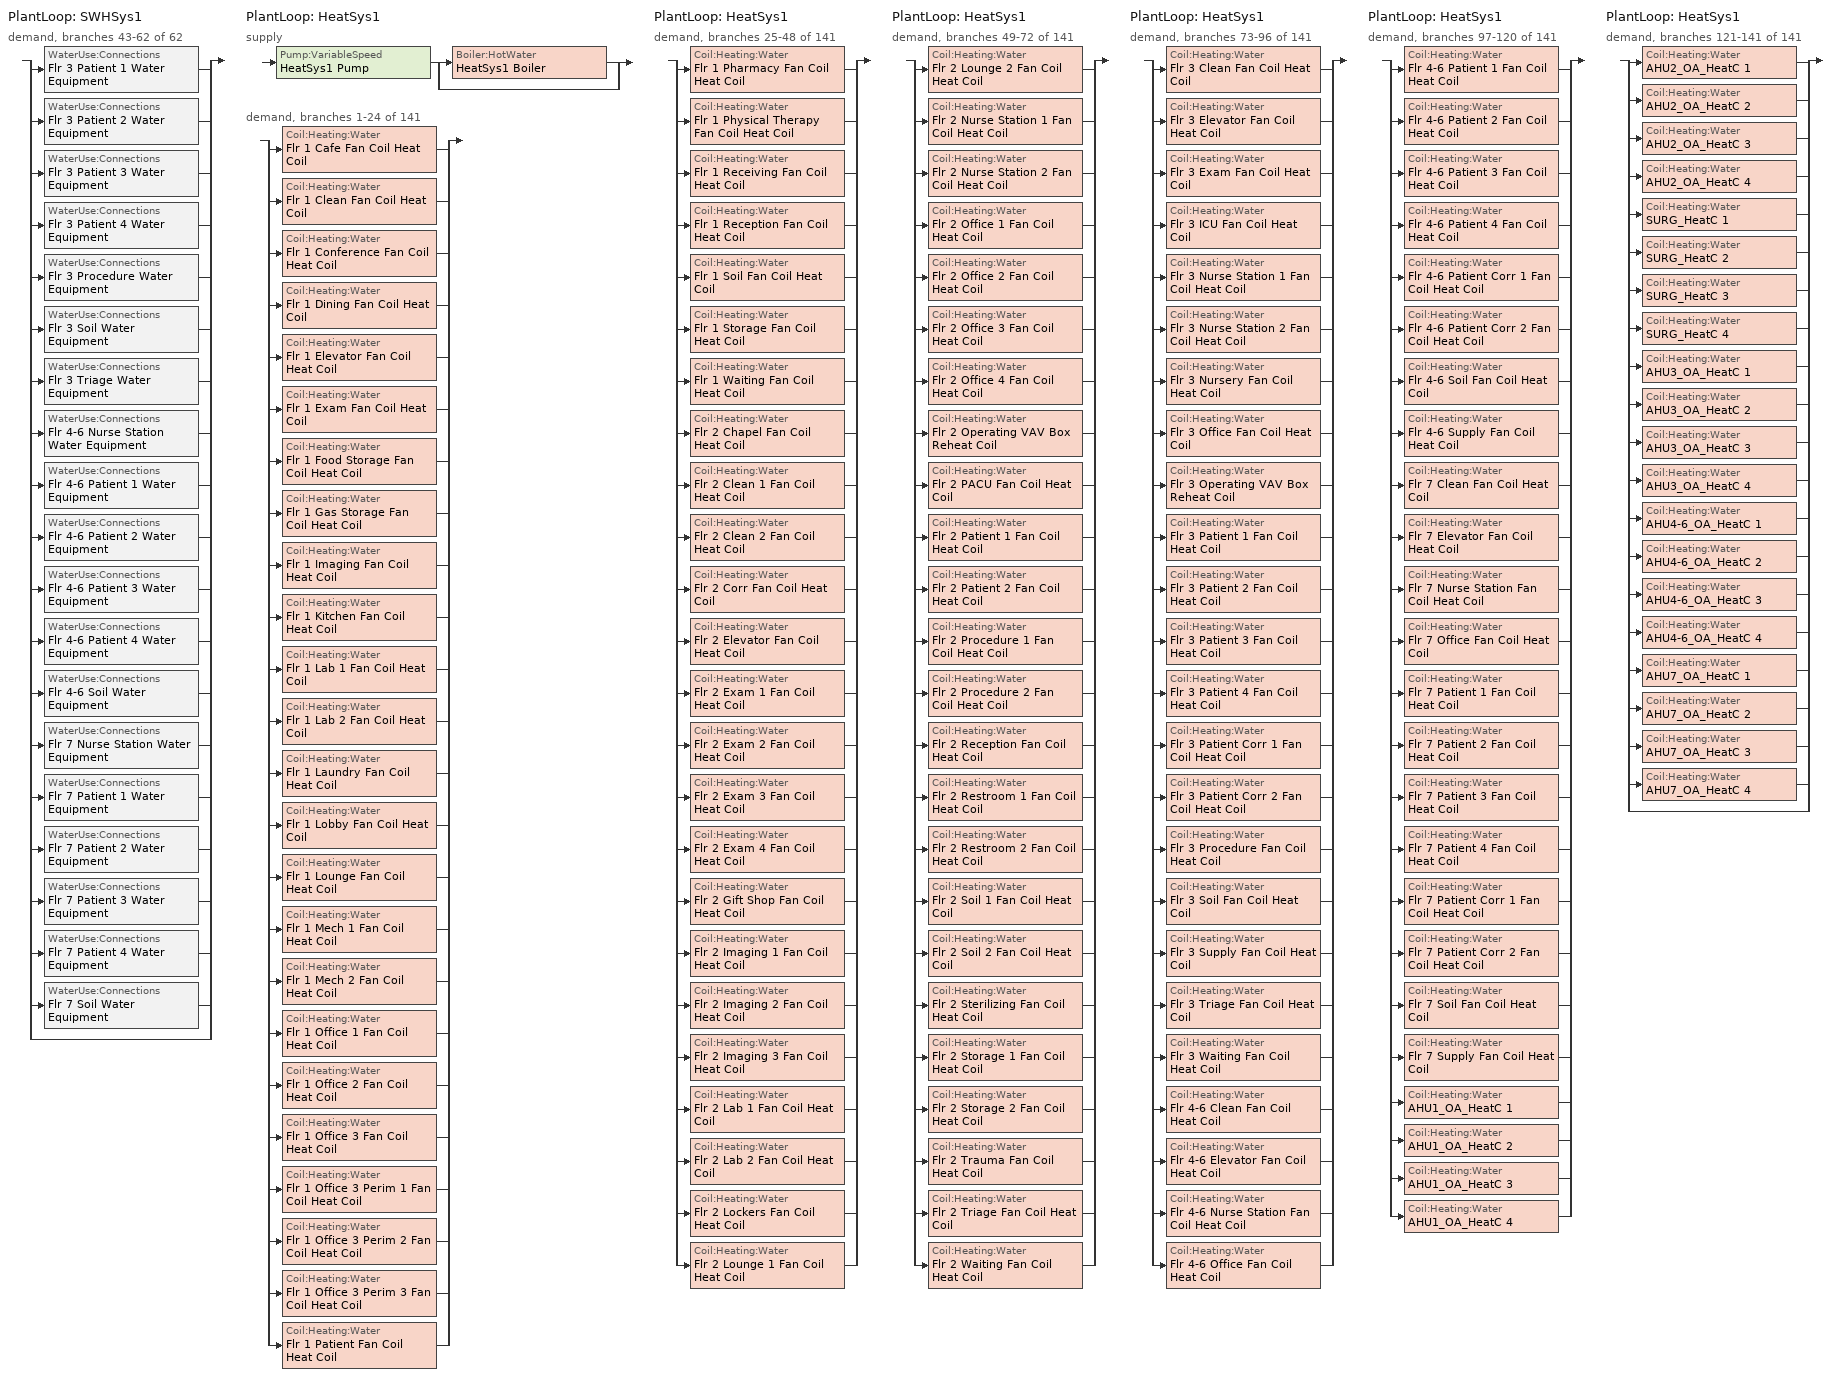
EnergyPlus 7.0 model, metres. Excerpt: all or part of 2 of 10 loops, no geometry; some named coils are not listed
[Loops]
PlantLoop 'SWHSys1'
 demand, branches 43-62 of 62: split
  | WaterUse:Connections 'Flr 3 Patient 1 Water Equipment'
  | WaterUse:Connections 'Flr 3 Patient 2 Water Equipment'
  | WaterUse:Connections 'Flr 3 Patient 3 Water Equipment'
  | WaterUse:Connections 'Flr 3 Patient 4 Water Equipment'
  | WaterUse:Connections 'Flr 3 Procedure Water Equipment'
  | WaterUse:Connections 'Flr 3 Soil Water Equipment'
  | WaterUse:Connections 'Flr 3 Triage Water Equipment'
  | WaterUse:Connections 'Flr 4-6 Nurse Station Water Equipment'
  | WaterUse:Connections 'Flr 4-6 Patient 1 Water Equipment'
  | WaterUse:Connections 'Flr 4-6 Patient 2 Water Equipment'
  | WaterUse:Connections 'Flr 4-6 Patient 3 Water Equipment'
  | WaterUse:Connections 'Flr 4-6 Patient 4 Water Equipment'
  | WaterUse:Connections 'Flr 4-6 Soil Water Equipment'
  | WaterUse:Connections 'Flr 7 Nurse Station Water Equipment'
  | WaterUse:Connections 'Flr 7 Patient 1 Water Equipment'
  | WaterUse:Connections 'Flr 7 Patient 2 Water Equipment'
  | WaterUse:Connections 'Flr 7 Patient 3 Water Equipment'
  | WaterUse:Connections 'Flr 7 Patient 4 Water Equipment'
  | WaterUse:Connections 'Flr 7 Soil Water Equipment'
  | bypass
PlantLoop 'HeatSys1'
 supply: Pump:VariableSpeed 'HeatSys1 Pump' > split
  | Boiler:HotWater 'HeatSys1 Boiler'
  | bypass
 demand, branches 1-24 of 141: split
  | Coil:Heating:Water 'Flr 1 Cafe Fan Coil Heat Coil'
  | Coil:Heating:Water 'Flr 1 Clean Fan Coil Heat Coil'
  | Coil:Heating:Water 'Flr 1 Conference Fan Coil Heat Coil'
  | Coil:Heating:Water 'Flr 1 Dining Fan Coil Heat Coil'
  | Coil:Heating:Water 'Flr 1 Elevator Fan Coil Heat Coil'
  | Coil:Heating:Water 'Flr 1 Exam Fan Coil Heat Coil'
  | Coil:Heating:Water 'Flr 1 Food Storage Fan Coil Heat Coil'
  | Coil:Heating:Water 'Flr 1 Gas Storage Fan Coil Heat Coil'
  | Coil:Heating:Water 'Flr 1 Imaging Fan Coil Heat Coil'
  | Coil:Heating:Water 'Flr 1 Kitchen Fan Coil Heat Coil'
  | Coil:Heating:Water 'Flr 1 Lab 1 Fan Coil Heat Coil'
  | Coil:Heating:Water 'Flr 1 Lab 2 Fan Coil Heat Coil'
  | Coil:Heating:Water 'Flr 1 Laundry Fan Coil Heat Coil'
  | Coil:Heating:Water 'Flr 1 Lobby Fan Coil Heat Coil'
  | Coil:Heating:Water 'Flr 1 Lounge Fan Coil Heat Coil'
  | Coil:Heating:Water 'Flr 1 Mech 1 Fan Coil Heat Coil'
  | Coil:Heating:Water 'Flr 1 Mech 2 Fan Coil Heat Coil'
  | Coil:Heating:Water 'Flr 1 Office 1 Fan Coil Heat Coil'
  | Coil:Heating:Water 'Flr 1 Office 2 Fan Coil Heat Coil'
  | Coil:Heating:Water 'Flr 1 Office 3 Fan Coil Heat Coil'
  | Coil:Heating:Water 'Flr 1 Office 3 Perim 1 Fan Coil Heat Coil'
  | Coil:Heating:Water 'Flr 1 Office 3 Perim 2 Fan Coil Heat Coil'
  | Coil:Heating:Water 'Flr 1 Office 3 Perim 3 Fan Coil Heat Coil'
  | Coil:Heating:Water 'Flr 1 Patient Fan Coil Heat Coil'
PlantLoop 'HeatSys1'
 demand, branches 25-48 of 141: split
  | Coil:Heating:Water 'Flr 1 Pharmacy Fan Coil Heat Coil'
  | Coil:Heating:Water 'Flr 1 Physical Therapy Fan Coil Heat Coil'
  | Coil:Heating:Water 'Flr 1 Receiving Fan Coil Heat Coil'
  | Coil:Heating:Water 'Flr 1 Reception Fan Coil Heat Coil'
  | Coil:Heating:Water 'Flr 1 Soil Fan Coil Heat Coil'
  | Coil:Heating:Water 'Flr 1 Storage Fan Coil Heat Coil'
  | Coil:Heating:Water 'Flr 1 Waiting Fan Coil Heat Coil'
  | Coil:Heating:Water 'Flr 2 Chapel Fan Coil Heat Coil'
  | Coil:Heating:Water 'Flr 2 Clean 1 Fan Coil Heat Coil'
  | Coil:Heating:Water 'Flr 2 Clean 2 Fan Coil Heat Coil'
  | Coil:Heating:Water 'Flr 2 Corr Fan Coil Heat Coil'
  | Coil:Heating:Water 'Flr 2 Elevator Fan Coil Heat Coil'
  | Coil:Heating:Water 'Flr 2 Exam 1 Fan Coil Heat Coil'
  | Coil:Heating:Water 'Flr 2 Exam 2 Fan Coil Heat Coil'
  | Coil:Heating:Water 'Flr 2 Exam 3 Fan Coil Heat Coil'
  | Coil:Heating:Water 'Flr 2 Exam 4 Fan Coil Heat Coil'
  | Coil:Heating:Water 'Flr 2 Gift Shop Fan Coil Heat Coil'
  | Coil:Heating:Water 'Flr 2 Imaging 1 Fan Coil Heat Coil'
  | Coil:Heating:Water 'Flr 2 Imaging 2 Fan Coil Heat Coil'
  | Coil:Heating:Water 'Flr 2 Imaging 3 Fan Coil Heat Coil'
  | Coil:Heating:Water 'Flr 2 Lab 1 Fan Coil Heat Coil'
  | Coil:Heating:Water 'Flr 2 Lab 2 Fan Coil Heat Coil'
  | Coil:Heating:Water 'Flr 2 Lockers Fan Coil Heat Coil'
  | Coil:Heating:Water 'Flr 2 Lounge 1 Fan Coil Heat Coil'
PlantLoop 'HeatSys1'
 demand, branches 49-72 of 141: split
  | Coil:Heating:Water 'Flr 2 Lounge 2 Fan Coil Heat Coil'
  | Coil:Heating:Water 'Flr 2 Nurse Station 1 Fan Coil Heat Coil'
  | Coil:Heating:Water 'Flr 2 Nurse Station 2 Fan Coil Heat Coil'
  | Coil:Heating:Water 'Flr 2 Office 1 Fan Coil Heat Coil'
  | Coil:Heating:Water 'Flr 2 Office 2 Fan Coil Heat Coil'
  | Coil:Heating:Water 'Flr 2 Office 3 Fan Coil Heat Coil'
  | Coil:Heating:Water 'Flr 2 Office 4 Fan Coil Heat Coil'
  | Coil:Heating:Water 'Flr 2 Operating VAV Box Reheat Coil'
  | Coil:Heating:Water 'Flr 2 PACU Fan Coil Heat Coil'
  | Coil:Heating:Water 'Flr 2 Patient 1 Fan Coil Heat Coil'
  | Coil:Heating:Water 'Flr 2 Patient 2 Fan Coil Heat Coil'
  | Coil:Heating:Water 'Flr 2 Procedure 1 Fan Coil Heat Coil'
  | Coil:Heating:Water 'Flr 2 Procedure 2 Fan Coil Heat Coil'
  | Coil:Heating:Water 'Flr 2 Reception Fan Coil Heat Coil'
  | Coil:Heating:Water 'Flr 2 Restroom 1 Fan Coil Heat Coil'
  | Coil:Heating:Water 'Flr 2 Restroom 2 Fan Coil Heat Coil'
  | Coil:Heating:Water 'Flr 2 Soil 1 Fan Coil Heat Coil'
  | Coil:Heating:Water 'Flr 2 Soil 2 Fan Coil Heat Coil'
  | Coil:Heating:Water 'Flr 2 Sterilizing Fan Coil Heat Coil'
  | Coil:Heating:Water 'Flr 2 Storage 1 Fan Coil Heat Coil'
  | Coil:Heating:Water 'Flr 2 Storage 2 Fan Coil Heat Coil'
  | Coil:Heating:Water 'Flr 2 Trauma Fan Coil Heat Coil'
  | Coil:Heating:Water 'Flr 2 Triage Fan Coil Heat Coil'
  | Coil:Heating:Water 'Flr 2 Waiting Fan Coil Heat Coil'
PlantLoop 'HeatSys1'
 demand, branches 73-96 of 141: split
  | Coil:Heating:Water 'Flr 3 Clean Fan Coil Heat Coil'
  | Coil:Heating:Water 'Flr 3 Elevator Fan Coil Heat Coil'
  | Coil:Heating:Water 'Flr 3 Exam Fan Coil Heat Coil'
  | Coil:Heating:Water 'Flr 3 ICU Fan Coil Heat Coil'
  | Coil:Heating:Water 'Flr 3 Nurse Station 1 Fan Coil Heat Coil'
  | Coil:Heating:Water 'Flr 3 Nurse Station 2 Fan Coil Heat Coil'
  | Coil:Heating:Water 'Flr 3 Nursery Fan Coil Heat Coil'
  | Coil:Heating:Water 'Flr 3 Office Fan Coil Heat Coil'
  | Coil:Heating:Water 'Flr 3 Operating VAV Box Reheat Coil'
  | Coil:Heating:Water 'Flr 3 Patient 1 Fan Coil Heat Coil'
  | Coil:Heating:Water 'Flr 3 Patient 2 Fan Coil Heat Coil'
  | Coil:Heating:Water 'Flr 3 Patient 3 Fan Coil Heat Coil'
  | Coil:Heating:Water 'Flr 3 Patient 4 Fan Coil Heat Coil'
  | Coil:Heating:Water 'Flr 3 Patient Corr 1 Fan Coil Heat Coil'
  | Coil:Heating:Water 'Flr 3 Patient Corr 2 Fan Coil Heat Coil'
  | Coil:Heating:Water 'Flr 3 Procedure Fan Coil Heat Coil'
  | Coil:Heating:Water 'Flr 3 Soil Fan Coil Heat Coil'
  | Coil:Heating:Water 'Flr 3 Supply Fan Coil Heat Coil'
  | Coil:Heating:Water 'Flr 3 Triage Fan Coil Heat Coil'
  | Coil:Heating:Water 'Flr 3 Waiting Fan Coil Heat Coil'
  | Coil:Heating:Water 'Flr 4-6 Clean Fan Coil Heat Coil'
  | Coil:Heating:Water 'Flr 4-6 Elevator Fan Coil Heat Coil'
  | Coil:Heating:Water 'Flr 4-6 Nurse Station Fan Coil Heat Coil'
  | Coil:Heating:Water 'Flr 4-6 Office Fan Coil Heat Coil'
PlantLoop 'HeatSys1'
 demand, branches 97-120 of 141: split
  | Coil:Heating:Water 'Flr 4-6 Patient 1 Fan Coil Heat Coil'
  | Coil:Heating:Water 'Flr 4-6 Patient 2 Fan Coil Heat Coil'
  | Coil:Heating:Water 'Flr 4-6 Patient 3 Fan Coil Heat Coil'
  | Coil:Heating:Water 'Flr 4-6 Patient 4 Fan Coil Heat Coil'
  | Coil:Heating:Water 'Flr 4-6 Patient Corr 1 Fan Coil Heat Coil'
  | Coil:Heating:Water 'Flr 4-6 Patient Corr 2 Fan Coil Heat Coil'
  | Coil:Heating:Water 'Flr 4-6 Soil Fan Coil Heat Coil'
  | Coil:Heating:Water 'Flr 4-6 Supply Fan Coil Heat Coil'
  | Coil:Heating:Water 'Flr 7 Clean Fan Coil Heat Coil'
  | Coil:Heating:Water 'Flr 7 Elevator Fan Coil Heat Coil'
  | Coil:Heating:Water 'Flr 7 Nurse Station Fan Coil Heat Coil'
  | Coil:Heating:Water 'Flr 7 Office Fan Coil Heat Coil'
  | Coil:Heating:Water 'Flr 7 Patient 1 Fan Coil Heat Coil'
  | Coil:Heating:Water 'Flr 7 Patient 2 Fan Coil Heat Coil'
  | Coil:Heating:Water 'Flr 7 Patient 3 Fan Coil Heat Coil'
  | Coil:Heating:Water 'Flr 7 Patient 4 Fan Coil Heat Coil'
  | Coil:Heating:Water 'Flr 7 Patient Corr 1 Fan Coil Heat Coil'
  | Coil:Heating:Water 'Flr 7 Patient Corr 2 Fan Coil Heat Coil'
  | Coil:Heating:Water 'Flr 7 Soil Fan Coil Heat Coil'
  | Coil:Heating:Water 'Flr 7 Supply Fan Coil Heat Coil'
  | Coil:Heating:Water 'AHU1_OA_HeatC 1'
  | Coil:Heating:Water 'AHU1_OA_HeatC 2'
  | Coil:Heating:Water 'AHU1_OA_HeatC 3'
  | Coil:Heating:Water 'AHU1_OA_HeatC 4'
PlantLoop 'HeatSys1'
 demand, branches 121-141 of 141: split
  | Coil:Heating:Water 'AHU2_OA_HeatC 1'
  | Coil:Heating:Water 'AHU2_OA_HeatC 2'
  | Coil:Heating:Water 'AHU2_OA_HeatC 3'
  | Coil:Heating:Water 'AHU2_OA_HeatC 4'
  | Coil:Heating:Water 'SURG_HeatC 1'
  | Coil:Heating:Water 'SURG_HeatC 2'
  | Coil:Heating:Water 'SURG_HeatC 3'
  | Coil:Heating:Water 'SURG_HeatC 4'
  | Coil:Heating:Water 'AHU3_OA_HeatC 1'
  | Coil:Heating:Water 'AHU3_OA_HeatC 2'
  | Coil:Heating:Water 'AHU3_OA_HeatC 3'
  | Coil:Heating:Water 'AHU3_OA_HeatC 4'
  | Coil:Heating:Water 'AHU4-6_OA_HeatC 1'
  | Coil:Heating:Water 'AHU4-6_OA_HeatC 2'
  | Coil:Heating:Water 'AHU4-6_OA_HeatC 3'
  | Coil:Heating:Water 'AHU4-6_OA_HeatC 4'
  | Coil:Heating:Water 'AHU7_OA_HeatC 1'
  | Coil:Heating:Water 'AHU7_OA_HeatC 2'
  | Coil:Heating:Water 'AHU7_OA_HeatC 3'
  | Coil:Heating:Water 'AHU7_OA_HeatC 4'
  | bypass
[ZoneHVAC:FourPipeFanCoil] Availability Schedule=ALWAYS_ON; Capacity Control Method {ConstantFanVariableFlow | CyclingFan | VariableFanVariableFlow | VariableFanConstantFlow}=ConstantFanVariableFlow; Maximum Supply Air Flow Rate=AUTOSIZE; Maximum Outdoor Air Flow Rate=0; Maximum Cold Water Flow Rate=AUTOSIZE; Minimum Cold Water Flow Rate=0; Cooling Convergence Tolerance=0.001; Maximum Hot Water Flow Rate=AUTOSIZE; Minimum Hot Water Flow Rate=0; Heating Convergence Tolerance=0.001
Name | Fan | Cooling Coil | Heating Coil
Flr 1 Cafe Fan Coil | Flr 1 Cafe Fan Coil Fan | Flr 1 Cafe Fan Coil Cool Coil | Flr 1 Cafe Fan Coil Heat Coil
Flr 1 Clean Fan Coil | Flr 1 Clean Fan Coil Fan | Flr 1 Clean Fan Coil Cool Coil | Flr 1 Clean Fan Coil Heat Coil
Flr 1 Conference Fan Coil | Flr 1 Conference Fan Coil Fan | Flr 1 Conference Fan Coil Cool Coil | Flr 1 Conference Fan Coil Heat Coil
Flr 1 Dining Fan Coil | Flr 1 Dining Fan Coil Fan | Flr 1 Dining Fan Coil Cool Coil | Flr 1 Dining Fan Coil Heat Coil
Flr 1 Elevator Fan Coil | Flr 1 Elevator Fan Coil Fan | Flr 1 Elevator Fan Coil Cool Coil | Flr 1 Elevator Fan Coil Heat Coil
Flr 1 Exam Fan Coil | Flr 1 Exam Fan Coil Fan | Flr 1 Exam Fan Coil Cool Coil | Flr 1 Exam Fan Coil Heat Coil
Flr 1 Food Storage Fan Coil | Flr 1 Food Storage Fan Coil Fan | Flr 1 Food Storage Fan Coil Cool Coil | Flr 1 Food Storage Fan Coil Heat Coil
Flr 1 Gas Storage Fan Coil | Flr 1 Gas Storage Fan Coil Fan | Flr 1 Gas Storage Fan Coil Cool Coil | Flr 1 Gas Storage Fan Coil Heat Coil
Flr 1 Imaging Fan Coil | Flr 1 Imaging Fan Coil Fan | Flr 1 Imaging Fan Coil Cool Coil | Flr 1 Imaging Fan Coil Heat Coil
Flr 1 Kitchen Fan Coil | Flr 1 Kitchen Fan Coil Fan | Flr 1 Kitchen Fan Coil Cool Coil | Flr 1 Kitchen Fan Coil Heat Coil
Flr 1 Lab 1 Fan Coil | Flr 1 Lab 1 Fan Coil Fan | Flr 1 Lab 1 Fan Coil Cool Coil | Flr 1 Lab 1 Fan Coil Heat Coil
Flr 1 Lab 2 Fan Coil | Flr 1 Lab 2 Fan Coil Fan | Flr 1 Lab 2 Fan Coil Cool Coil | Flr 1 Lab 2 Fan Coil Heat Coil
Flr 1 Laundry Fan Coil | Flr 1 Laundry Fan Coil Fan | Flr 1 Laundry Fan Coil Cool Coil | Flr 1 Laundry Fan Coil Heat Coil
Flr 1 Lobby Fan Coil | Flr 1 Lobby Fan Coil Fan | Flr 1 Lobby Fan Coil Cool Coil | Flr 1 Lobby Fan Coil Heat Coil
Flr 1 Lounge Fan Coil | Flr 1 Lounge Fan Coil Fan | Flr 1 Lounge Fan Coil Cool Coil | Flr 1 Lounge Fan Coil Heat Coil
Flr 1 Mech 1 Fan Coil | Flr 1 Mech 1 Fan Coil Fan | Flr 1 Mech 1 Fan Coil Cool Coil | Flr 1 Mech 1 Fan Coil Heat Coil
Flr 1 Mech 2 Fan Coil | Flr 1 Mech 2 Fan Coil Fan | Flr 1 Mech 2 Fan Coil Cool Coil | Flr 1 Mech 2 Fan Coil Heat Coil
Flr 1 Office 1 Fan Coil | Flr 1 Office 1 Fan Coil Fan | Flr 1 Office 1 Fan Coil Cool Coil | Flr 1 Office 1 Fan Coil Heat Coil
Flr 1 Office 2 Fan Coil | Flr 1 Office 2 Fan Coil Fan | Flr 1 Office 2 Fan Coil Cool Coil | Flr 1 Office 2 Fan Coil Heat Coil
Flr 1 Office 3 Fan Coil | Flr 1 Office 3 Fan Coil Fan | Flr 1 Office 3 Fan Coil Cool Coil | Flr 1 Office 3 Fan Coil Heat Coil
Flr 1 Office 3 Perim 1 Fan Coil | Flr 1 Office 3 Perim 1 Fan Coil Fan | Flr 1 Office 3 Perim 1 Fan Coil Cool Coil | Flr 1 Office 3 Perim 1 Fan Coil Heat Coil
Flr 1 Office 3 Perim 2 Fan Coil | Flr 1 Office 3 Perim 2 Fan Coil Fan | Flr 1 Office 3 Perim 2 Fan Coil Cool Coil | Flr 1 Office 3 Perim 2 Fan Coil Heat Coil
Flr 1 Office 3 Perim 3 Fan Coil | Flr 1 Office 3 Perim 3 Fan Coil Fan | Flr 1 Office 3 Perim 3 Fan Coil Cool Coil | Flr 1 Office 3 Perim 3 Fan Coil Heat Coil
Flr 1 Patient Fan Coil | Flr 1 Patient Fan Coil Fan | Flr 1 Patient Fan Coil Cool Coil | Flr 1 Patient Fan Coil Heat Coil
Flr 1 Pharmacy Fan Coil | Flr 1 Pharmacy Fan Coil Fan | Flr 1 Pharmacy Fan Coil Cool Coil | Flr 1 Pharmacy Fan Coil Heat Coil
Flr 1 Physical Therapy Fan Coil | Flr 1 Physical Therapy Fan Coil Fan | Flr 1 Physical Therapy Fan Coil Cool Coil | Flr 1 Physical Therapy Fan Coil Heat Coil
Flr 1 Receiving Fan Coil | Flr 1 Receiving Fan Coil Fan | Flr 1 Receiving Fan Coil Cool Coil | Flr 1 Receiving Fan Coil Heat Coil
Flr 1 Reception Fan Coil | Flr 1 Reception Fan Coil Fan | Flr 1 Reception Fan Coil Cool Coil | Flr 1 Reception Fan Coil Heat Coil
Flr 1 Soil Fan Coil | Flr 1 Soil Fan Coil Fan | Flr 1 Soil Fan Coil Cool Coil | Flr 1 Soil Fan Coil Heat Coil
Flr 1 Storage Fan Coil | Flr 1 Storage Fan Coil Fan | Flr 1 Storage Fan Coil Cool Coil | Flr 1 Storage Fan Coil Heat Coil
Flr 1 Waiting Fan Coil | Flr 1 Waiting Fan Coil Fan | Flr 1 Waiting Fan Coil Cool Coil | Flr 1 Waiting Fan Coil Heat Coil
Flr 2 Chapel Fan Coil | Flr 2 Chapel Fan Coil Fan | Flr 2 Chapel Fan Coil Cool Coil | Flr 2 Chapel Fan Coil Heat Coil
Flr 2 Clean 1 Fan Coil | Flr 2 Clean 1 Fan Coil Fan | Flr 2 Clean 1 Fan Coil Cool Coil | Flr 2 Clean 1 Fan Coil Heat Coil
Flr 2 Clean 2 Fan Coil | Flr 2 Clean 2 Fan Coil Fan | Flr 2 Clean 2 Fan Coil Cool Coil | Flr 2 Clean 2 Fan Coil Heat Coil
Flr 2 Corr Fan Coil | Flr 2 Corr Fan Coil Fan | Flr 2 Corr Fan Coil Cool Coil | Flr 2 Corr Fan Coil Heat Coil
Flr 2 Elevator Fan Coil | Flr 2 Elevator Fan Coil Fan | Flr 2 Elevator Fan Coil Cool Coil | Flr 2 Elevator Fan Coil Heat Coil
Flr 2 Exam 1 Fan Coil | Flr 2 Exam 1 Fan Coil Fan | Flr 2 Exam 1 Fan Coil Cool Coil | Flr 2 Exam 1 Fan Coil Heat Coil
Flr 2 Exam 2 Fan Coil | Flr 2 Exam 2 Fan Coil Fan | Flr 2 Exam 2 Fan Coil Cool Coil | Flr 2 Exam 2 Fan Coil Heat Coil
Flr 2 Exam 3 Fan Coil | Flr 2 Exam 3 Fan Coil Fan | Flr 2 Exam 3 Fan Coil Cool Coil | Flr 2 Exam 3 Fan Coil Heat Coil
Flr 2 Exam 4 Fan Coil | Flr 2 Exam 4 Fan Coil Fan | Flr 2 Exam 4 Fan Coil Cool Coil | Flr 2 Exam 4 Fan Coil Heat Coil
Flr 2 Gift Shop Fan Coil | Flr 2 Gift Shop Fan Coil Fan | Flr 2 Gift Shop Fan Coil Cool Coil | Flr 2 Gift Shop Fan Coil Heat Coil
Flr 2 Imaging 1 Fan Coil | Flr 2 Imaging 1 Fan Coil Fan | Flr 2 Imaging 1 Fan Coil Cool Coil | Flr 2 Imaging 1 Fan Coil Heat Coil
Flr 2 Imaging 2 Fan Coil | Flr 2 Imaging 2 Fan Coil Fan | Flr 2 Imaging 2 Fan Coil Cool Coil | Flr 2 Imaging 2 Fan Coil Heat Coil
Flr 2 Imaging 3 Fan Coil | Flr 2 Imaging 3 Fan Coil Fan | Flr 2 Imaging 3 Fan Coil Cool Coil | Flr 2 Imaging 3 Fan Coil Heat Coil
Flr 2 Lab 1 Fan Coil | Flr 2 Lab 1 Fan Coil Fan | Flr 2 Lab 1 Fan Coil Cool Coil | Flr 2 Lab 1 Fan Coil Heat Coil
Flr 2 Lab 2 Fan Coil | Flr 2 Lab 2 Fan Coil Fan | Flr 2 Lab 2 Fan Coil Cool Coil | Flr 2 Lab 2 Fan Coil Heat Coil
Flr 2 Lockers Fan Coil | Flr 2 Lockers Fan Coil Fan | Flr 2 Lockers Fan Coil Cool Coil | Flr 2 Lockers Fan Coil Heat Coil
Flr 2 Lounge 1 Fan Coil | Flr 2 Lounge 1 Fan Coil Fan | Flr 2 Lounge 1 Fan Coil Cool Coil | Flr 2 Lounge 1 Fan Coil Heat Coil
Flr 2 Lounge 2 Fan Coil | Flr 2 Lounge 2 Fan Coil Fan | Flr 2 Lounge 2 Fan Coil Cool Coil | Flr 2 Lounge 2 Fan Coil Heat Coil
Flr 2 Nurse Station 1 Fan Coil | Flr 2 Nurse Station 1 Fan Coil Fan | Flr 2 Nurse Station 1 Fan Coil Cool Coil | Flr 2 Nurse Station 1 Fan Coil Heat Coil
Flr 2 Nurse Station 2 Fan Coil | Flr 2 Nurse Station 2 Fan Coil Fan | Flr 2 Nurse Station 2 Fan Coil Cool Coil | Flr 2 Nurse Station 2 Fan Coil Heat Coil
Flr 2 Office 1 Fan Coil | Flr 2 Office 1 Fan Coil Fan | Flr 2 Office 1 Fan Coil Cool Coil | Flr 2 Office 1 Fan Coil Heat Coil
Flr 2 Office 2 Fan Coil | Flr 2 Office 2 Fan Coil Fan | Flr 2 Office 2 Fan Coil Cool Coil | Flr 2 Office 2 Fan Coil Heat Coil
Flr 2 Office 3 Fan Coil | Flr 2 Office 3 Fan Coil Fan | Flr 2 Office 3 Fan Coil Cool Coil | Flr 2 Office 3 Fan Coil Heat Coil
Flr 2 Office 4 Fan Coil | Flr 2 Office 4 Fan Coil Fan | Flr 2 Office 4 Fan Coil Cool Coil | Flr 2 Office 4 Fan Coil Heat Coil
Flr 2 PACU Fan Coil | Flr 2 PACU Fan Coil Fan | Flr 2 PACU Fan Coil Cool Coil | Flr 2 PACU Fan Coil Heat Coil
Flr 2 Patient 1 Fan Coil | Flr 2 Patient 1 Fan Coil Fan | Flr 2 Patient 1 Fan Coil Cool Coil | Flr 2 Patient 1 Fan Coil Heat Coil
Flr 2 Patient 2 Fan Coil | Flr 2 Patient 2 Fan Coil Fan | Flr 2 Patient 2 Fan Coil Cool Coil | Flr 2 Patient 2 Fan Coil Heat Coil
Flr 2 Procedure 1 Fan Coil | Flr 2 Procedure 1 Fan Coil Fan | Flr 2 Procedure 1 Fan Coil Cool Coil | Flr 2 Procedure 1 Fan Coil Heat Coil
Flr 2 Procedure 2 Fan Coil | Flr 2 Procedure 2 Fan Coil Fan | Flr 2 Procedure 2 Fan Coil Cool Coil | Flr 2 Procedure 2 Fan Coil Heat Coil
Flr 2 Reception Fan Coil | Flr 2 Reception Fan Coil Fan | Flr 2 Reception Fan Coil Cool Coil | Flr 2 Reception Fan Coil Heat Coil
Flr 2 Restroom 1 Fan Coil | Flr 2 Restroom 1 Fan Coil Fan | Flr 2 Restroom 1 Fan Coil Cool Coil | Flr 2 Restroom 1 Fan Coil Heat Coil
Flr 2 Restroom 2 Fan Coil | Flr 2 Restroom 2 Fan Coil Fan | Flr 2 Restroom 2 Fan Coil Cool Coil | Flr 2 Restroom 2 Fan Coil Heat Coil
Flr 2 Soil 1 Fan Coil | Flr 2 Soil 1 Fan Coil Fan | Flr 2 Soil 1 Fan Coil Cool Coil | Flr 2 Soil 1 Fan Coil Heat Coil
Flr 2 Soil 2 Fan Coil | Flr 2 Soil 2 Fan Coil Fan | Flr 2 Soil 2 Fan Coil Cool Coil | Flr 2 Soil 2 Fan Coil Heat Coil
Flr 2 Sterilizing Fan Coil | Flr 2 Sterilizing Fan Coil Fan | Flr 2 Sterilizing Fan Coil Cool Coil | Flr 2 Sterilizing Fan Coil Heat Coil
Flr 2 Storage 1 Fan Coil | Flr 2 Storage 1 Fan Coil Fan | Flr 2 Storage 1 Fan Coil Cool Coil | Flr 2 Storage 1 Fan Coil Heat Coil
Flr 2 Storage 2 Fan Coil | Flr 2 Storage 2 Fan Coil Fan | Flr 2 Storage 2 Fan Coil Cool Coil | Flr 2 Storage 2 Fan Coil Heat Coil
Flr 2 Trauma Fan Coil | Flr 2 Trauma Fan Coil Fan | Flr 2 Trauma Fan Coil Cool Coil | Flr 2 Trauma Fan Coil Heat Coil
Flr 2 Triage Fan Coil | Flr 2 Triage Fan Coil Fan | Flr 2 Triage Fan Coil Cool Coil | Flr 2 Triage Fan Coil Heat Coil
Flr 2 Waiting Fan Coil | Flr 2 Waiting Fan Coil Fan | Flr 2 Waiting Fan Coil Cool Coil | Flr 2 Waiting Fan Coil Heat Coil
Flr 3 Clean Fan Coil | Flr 3 Clean Fan Coil Fan | Flr 3 Clean Fan Coil Cool Coil | Flr 3 Clean Fan Coil Heat Coil
Flr 3 Elevator Fan Coil | Flr 3 Elevator Fan Coil Fan | Flr 3 Elevator Fan Coil Cool Coil | Flr 3 Elevator Fan Coil Heat Coil
Flr 3 Exam Fan Coil | Flr 3 Exam Fan Coil Fan | Flr 3 Exam Fan Coil Cool Coil | Flr 3 Exam Fan Coil Heat Coil
Flr 3 ICU Fan Coil | Flr 3 ICU Fan Coil Fan | Flr 3 ICU Fan Coil Cool Coil | Flr 3 ICU Fan Coil Heat Coil
Flr 3 Nurse Station 1 Fan Coil | Flr 3 Nurse Station 1 Fan Coil Fan | Flr 3 Nurse Station 1 Fan Coil Cool Coil | Flr 3 Nurse Station 1 Fan Coil Heat Coil
Flr 3 Nurse Station 2 Fan Coil | Flr 3 Nurse Station 2 Fan Coil Fan | Flr 3 Nurse Station 2 Fan Coil Cool Coil | Flr 3 Nurse Station 2 Fan Coil Heat Coil
Flr 3 Nursery Fan Coil | Flr 3 Nursery Fan Coil Fan | Flr 3 Nursery Fan Coil Cool Coil | Flr 3 Nursery Fan Coil Heat Coil
Flr 3 Office Fan Coil | Flr 3 Office Fan Coil Fan | Flr 3 Office Fan Coil Cool Coil | Flr 3 Office Fan Coil Heat Coil
Flr 3 Patient 1 Fan Coil | Flr 3 Patient 1 Fan Coil Fan | Flr 3 Patient 1 Fan Coil Cool Coil | Flr 3 Patient 1 Fan Coil Heat Coil
Flr 3 Patient 2 Fan Coil | Flr 3 Patient 2 Fan Coil Fan | Flr 3 Patient 2 Fan Coil Cool Coil | Flr 3 Patient 2 Fan Coil Heat Coil
Flr 3 Patient 3 Fan Coil | Flr 3 Patient 3 Fan Coil Fan | Flr 3 Patient 3 Fan Coil Cool Coil | Flr 3 Patient 3 Fan Coil Heat Coil
Flr 3 Patient 4 Fan Coil | Flr 3 Patient 4 Fan Coil Fan | Flr 3 Patient 4 Fan Coil Cool Coil | Flr 3 Patient 4 Fan Coil Heat Coil
Flr 3 Patient Corr 1 Fan Coil | Flr 3 Patient Corr 1 Fan Coil Fan | Flr 3 Patient Corr 1 Fan Coil Cool Coil | Flr 3 Patient Corr 1 Fan Coil Heat Coil
Flr 3 Patient Corr 2 Fan Coil | Flr 3 Patient Corr 2 Fan Coil Fan | Flr 3 Patient Corr 2 Fan Coil Cool Coil | Flr 3 Patient Corr 2 Fan Coil Heat Coil
Flr 3 Procedure Fan Coil | Flr 3 Procedure Fan Coil Fan | Flr 3 Procedure Fan Coil Cool Coil | Flr 3 Procedure Fan Coil Heat Coil
Flr 3 Soil Fan Coil | Flr 3 Soil Fan Coil Fan | Flr 3 Soil Fan Coil Cool Coil | Flr 3 Soil Fan Coil Heat Coil
Flr 3 Supply Fan Coil | Flr 3 Supply Fan Coil Fan | Flr 3 Supply Fan Coil Cool Coil | Flr 3 Supply Fan Coil Heat Coil
Flr 3 Triage Fan Coil | Flr 3 Triage Fan Coil Fan | Flr 3 Triage Fan Coil Cool Coil | Flr 3 Triage Fan Coil Heat Coil
Flr 3 Waiting Fan Coil | Flr 3 Waiting Fan Coil Fan | Flr 3 Waiting Fan Coil Cool Coil | Flr 3 Waiting Fan Coil Heat Coil
Flr 4-6 Clean Fan Coil | Flr 4-6 Clean Fan Coil Fan | Flr 4-6 Clean Fan Coil Cool Coil | Flr 4-6 Clean Fan Coil Heat Coil
Flr 4-6 Elevator Fan Coil | Flr 4-6 Elevator Fan Coil Fan | Flr 4-6 Elevator Fan Coil Cool Coil | Flr 4-6 Elevator Fan Coil Heat Coil
Flr 4-6 Nurse Station Fan Coil | Flr 4-6 Nurse Station Fan Coil Fan | Flr 4-6 Nurse Station Fan Coil Cool Coil | Flr 4-6 Nurse Station Fan Coil Heat Coil
Flr 4-6 Office Fan Coil | Flr 4-6 Office Fan Coil Fan | Flr 4-6 Office Fan Coil Cool Coil | Flr 4-6 Office Fan Coil Heat Coil
Flr 4-6 Patient 1 Fan Coil | Flr 4-6 Patient 1 Fan Coil Fan | Flr 4-6 Patient 1 Fan Coil Cool Coil | Flr 4-6 Patient 1 Fan Coil Heat Coil
Flr 4-6 Patient 2 Fan Coil | Flr 4-6 Patient 2 Fan Coil Fan | Flr 4-6 Patient 2 Fan Coil Cool Coil | Flr 4-6 Patient 2 Fan Coil Heat Coil
Flr 4-6 Patient 3 Fan Coil | Flr 4-6 Patient 3 Fan Coil Fan | Flr 4-6 Patient 3 Fan Coil Cool Coil | Flr 4-6 Patient 3 Fan Coil Heat Coil
Flr 4-6 Patient 4 Fan Coil | Flr 4-6 Patient 4 Fan Coil Fan | Flr 4-6 Patient 4 Fan Coil Cool Coil | Flr 4-6 Patient 4 Fan Coil Heat Coil
Flr 4-6 Patient Corr 1 Fan Coil | Flr 4-6 Patient Corr 1 Fan Coil Fan | Flr 4-6 Patient Corr 1 Fan Coil Cool Coil | Flr 4-6 Patient Corr 1 Fan Coil Heat Coil
Flr 4-6 Patient Corr 2 Fan Coil | Flr 4-6 Patient Corr 2 Fan Coil Fan | Flr 4-6 Patient Corr 2 Fan Coil Cool Coil | Flr 4-6 Patient Corr 2 Fan Coil Heat Coil
Flr 4-6 Soil Fan Coil | Flr 4-6 Soil Fan Coil Fan | Flr 4-6 Soil Fan Coil Cool Coil | Flr 4-6 Soil Fan Coil Heat Coil
Flr 4-6 Supply Fan Coil | Flr 4-6 Supply Fan Coil Fan | Flr 4-6 Supply Fan Coil Cool Coil | Flr 4-6 Supply Fan Coil Heat Coil
Flr 7 Clean Fan Coil | Flr 7 Clean Fan Coil Fan | Flr 7 Clean Fan Coil Cool Coil | Flr 7 Clean Fan Coil Heat Coil
Flr 7 Elevator Fan Coil | Flr 7 Elevator Fan Coil Fan | Flr 7 Elevator Fan Coil Cool Coil | Flr 7 Elevator Fan Coil Heat Coil
Flr 7 Nurse Station Fan Coil | Flr 7 Nurse Station Fan Coil Fan | Flr 7 Nurse Station Fan Coil Cool Coil | Flr 7 Nurse Station Fan Coil Heat Coil
Flr 7 Office Fan Coil | Flr 7 Office Fan Coil Fan | Flr 7 Office Fan Coil Cool Coil | Flr 7 Office Fan Coil Heat Coil
Flr 7 Patient 1 Fan Coil | Flr 7 Patient 1 Fan Coil Fan | Flr 7 Patient 1 Fan Coil Cool Coil | Flr 7 Patient 1 Fan Coil Heat Coil
Flr 7 Patient 2 Fan Coil | Flr 7 Patient 2 Fan Coil Fan | Flr 7 Patient 2 Fan Coil Cool Coil | Flr 7 Patient 2 Fan Coil Heat Coil
Flr 7 Patient 3 Fan Coil | Flr 7 Patient 3 Fan Coil Fan | Flr 7 Patient 3 Fan Coil Cool Coil | Flr 7 Patient 3 Fan Coil Heat Coil
Flr 7 Patient 4 Fan Coil | Flr 7 Patient 4 Fan Coil Fan | Flr 7 Patient 4 Fan Coil Cool Coil | Flr 7 Patient 4 Fan Coil Heat Coil
Flr 7 Patient Corr 1 Fan Coil | Flr 7 Patient Corr 1 Fan Coil Fan | Flr 7 Patient Corr 1 Fan Coil Cool Coil | Flr 7 Patient Corr 1 Fan Coil Heat Coil
Flr 7 Patient Corr 2 Fan Coil | Flr 7 Patient Corr 2 Fan Coil Fan | Flr 7 Patient Corr 2 Fan Coil Cool Coil | Flr 7 Patient Corr 2 Fan Coil Heat Coil
Flr 7 Soil Fan Coil | Flr 7 Soil Fan Coil Fan | Flr 7 Soil Fan Coil Cool Coil | Flr 7 Soil Fan Coil Heat Coil
Flr 7 Supply Fan Coil | Flr 7 Supply Fan Coil Fan | Flr 7 Supply Fan Coil Cool Coil | Flr 7 Supply Fan Coil Heat Coil
[Coil:Heating:Water] Availability Schedule=ALWAYS_ON; U-Factor Times Area Value {W/K}=AUTOSIZE; Maximum Water Flow Rate {m3/s}=AUTOSIZE; Coil Peformance input method=UFactorTimesAreaAndDesignWaterFlowRate; Nominal Capacity=AUTOSIZE; Design Inlet Water Temperature=82.2; Design Inlet Air Temperature=16.6; Design Outlet Water Temperature=71.1; Design Outlet Air Temperature=32.2; Rated Ratio for Air and Water Convection=1
Flr 1 Cafe Fan Coil Heat Coil; Flr 1 Clean Fan Coil Heat Coil; Flr 1 Conference Fan Coil Heat Coil; Flr 1 Dining Fan Coil Heat Coil; Flr 1 Elevator Fan Coil Heat Coil; Flr 1 Exam Fan Coil Heat Coil; Flr 1 Food Storage Fan Coil Heat Coil; Flr 1 Gas Storage Fan Coil Heat Coil; Flr 1 Imaging Fan Coil Heat Coil; Flr 1 Kitchen Fan Coil Heat Coil; Flr 1 Lab 1 Fan Coil Heat Coil; Flr 1 Lab 2 Fan Coil Heat Coil; Flr 1 Laundry Fan Coil Heat Coil; Flr 1 Lobby Fan Coil Heat Coil; Flr 1 Lounge Fan Coil Heat Coil; Flr 1 Mech 1 Fan Coil Heat Coil; Flr 1 Mech 2 Fan Coil Heat Coil; Flr 1 Office 1 Fan Coil Heat Coil; Flr 1 Office 2 Fan Coil Heat Coil; Flr 1 Office 3 Fan Coil Heat Coil; Flr 1 Office 3 Perim 1 Fan Coil Heat Coil; Flr 1 Office 3 Perim 2 Fan Coil Heat Coil; Flr 1 Office 3 Perim 3 Fan Coil Heat Coil; Flr 1 Patient Fan Coil Heat Coil; Flr 1 Pharmacy Fan Coil Heat Coil; Flr 1 Physical Therapy Fan Coil Heat Coil; Flr 1 Receiving Fan Coil Heat Coil; Flr 1 Reception Fan Coil Heat Coil; Flr 1 Soil Fan Coil Heat Coil; Flr 1 Storage Fan Coil Heat Coil; Flr 1 Waiting Fan Coil Heat Coil; Flr 2 Chapel Fan Coil Heat Coil; Flr 2 Clean 1 Fan Coil Heat Coil; Flr 2 Clean 2 Fan Coil Heat Coil; Flr 2 Corr Fan Coil Heat Coil; Flr 2 Elevator Fan Coil Heat Coil; Flr 2 Exam 1 Fan Coil Heat Coil; Flr 2 Exam 2 Fan Coil Heat Coil; Flr 2 Exam 3 Fan Coil Heat Coil; Flr 2 Exam 4 Fan Coil Heat Coil; Flr 2 Gift Shop Fan Coil Heat Coil; Flr 2 Imaging 1 Fan Coil Heat Coil; Flr 2 Imaging 2 Fan Coil Heat Coil; Flr 2 Imaging 3 Fan Coil Heat Coil; Flr 2 Lab 1 Fan Coil Heat Coil; Flr 2 Lab 2 Fan Coil Heat Coil; Flr 2 Lockers Fan Coil Heat Coil; Flr 2 Lounge 1 Fan Coil Heat Coil; Flr 2 Lounge 2 Fan Coil Heat Coil; Flr 2 Nurse Station 1 Fan Coil Heat Coil; Flr 2 Nurse Station 2 Fan Coil Heat Coil; Flr 2 Office 1 Fan Coil Heat Coil; Flr 2 Office 2 Fan Coil Heat Coil; Flr 2 Office 3 Fan Coil Heat Coil; Flr 2 Office 4 Fan Coil Heat Coil; Flr 2 Operating VAV Box Reheat Coil; Flr 2 PACU Fan Coil Heat Coil; Flr 2 Patient 1 Fan Coil Heat Coil; Flr 2 Patient 2 Fan Coil Heat Coil; Flr 2 Procedure 1 Fan Coil Heat Coil; Flr 2 Procedure 2 Fan Coil Heat Coil; Flr 2 Reception Fan Coil Heat Coil; Flr 2 Restroom 1 Fan Coil Heat Coil; Flr 2 Restroom 2 Fan Coil Heat Coil; Flr 2 Soil 1 Fan Coil Heat Coil; Flr 2 Soil 2 Fan Coil Heat Coil; Flr 2 Sterilizing Fan Coil Heat Coil; Flr 2 Storage 1 Fan Coil Heat Coil; Flr 2 Storage 2 Fan Coil Heat Coil; Flr 2 Trauma Fan Coil Heat Coil; Flr 2 Triage Fan Coil Heat Coil; Flr 2 Waiting Fan Coil Heat Coil; Flr 3 Clean Fan Coil Heat Coil; Flr 3 Elevator Fan Coil Heat Coil; Flr 3 Exam Fan Coil Heat Coil; Flr 3 ICU Fan Coil Heat Coil; Flr 3 Nurse Station 1 Fan Coil Heat Coil; Flr 3 Nurse Station 2 Fan Coil Heat Coil; Flr 3 Nursery Fan Coil Heat Coil; Flr 3 Office Fan Coil Heat Coil; Flr 3 Operating VAV Box Reheat Coil; Flr 3 Patient 1 Fan Coil Heat Coil; Flr 3 Patient 2 Fan Coil Heat Coil; Flr 3 Patient 3 Fan Coil Heat Coil; Flr 3 Patient 4 Fan Coil Heat Coil; Flr 3 Patient Corr 1 Fan Coil Heat Coil; Flr 3 Patient Corr 2 Fan Coil Heat Coil; Flr 3 Procedure Fan Coil Heat Coil; Flr 3 Soil Fan Coil Heat Coil; Flr 3 Supply Fan Coil Heat Coil; Flr 3 Triage Fan Coil Heat Coil; Flr 3 Waiting Fan Coil Heat Coil; Flr 4-6 Clean Fan Coil Heat Coil; Flr 4-6 Elevator Fan Coil Heat Coil; Flr 4-6 Nurse Station Fan Coil Heat Coil; Flr 4-6 Office Fan Coil Heat Coil; Flr 4-6 Patient 1 Fan Coil Heat Coil; Flr 4-6 Patient 2 Fan Coil Heat Coil; Flr 4-6 Patient 3 Fan Coil Heat Coil; Flr 4-6 Patient 4 Fan Coil Heat Coil; Flr 4-6 Patient Corr 1 Fan Coil Heat Coil; Flr 4-6 Patient Corr 2 Fan Coil Heat Coil; Flr 4-6 Soil Fan Coil Heat Coil; Flr 4-6 Supply Fan Coil Heat Coil; Flr 7 Clean Fan Coil Heat Coil; Flr 7 Elevator Fan Coil Heat Coil; Flr 7 Nurse Station Fan Coil Heat Coil; Flr 7 Office Fan Coil Heat Coil; Flr 7 Patient 1 Fan Coil Heat Coil; Flr 7 Patient 2 Fan Coil Heat Coil; Flr 7 Patient 3 Fan Coil Heat Coil; Flr 7 Patient 4 Fan Coil Heat Coil; Flr 7 Patient Corr 1 Fan Coil Heat Coil; Flr 7 Patient Corr 2 Fan Coil Heat Coil; Flr 7 Soil Fan Coil Heat Coil; Flr 7 Supply Fan Coil Heat Coil
[WaterUse:Connections]
Name | Water Use Equipment 1
Flr 3 Patient 1 Water Equipment | Flr 3 Patient 1 Water Equipment
Flr 3 Patient 2 Water Equipment | Flr 3 Patient 2 Water Equipment
Flr 3 Patient 3 Water Equipment | Flr 3 Patient 3 Water Equipment
Flr 3 Patient 4 Water Equipment | Flr 3 Patient 4 Water Equipment
Flr 3 Procedure Water Equipment | Flr 3 Procedure Water Equipment
Flr 3 Soil Water Equipment | Flr 3 Soil Water Equipment
Flr 3 Triage Water Equipment | Flr 3 Triage Water Equipment
Flr 4-6 Nurse Station Water Equipment | Flr 4-6 Nurse Station Water Equipment
Flr 4-6 Patient 1 Water Equipment | Flr 4-6 Patient 1 Water Equipment
Flr 4-6 Patient 2 Water Equipment | Flr 4-6 Patient 2 Water Equipment
Flr 4-6 Patient 3 Water Equipment | Flr 4-6 Patient 3 Water Equipment
Flr 4-6 Patient 4 Water Equipment | Flr 4-6 Patient 4 Water Equipment
Flr 4-6 Soil Water Equipment | Flr 4-6 Soil Water Equipment
Flr 7 Nurse Station Water Equipment | Flr 7 Nurse Station Water Equipment
Flr 7 Patient 1 Water Equipment | Flr 7 Patient 1 Water Equipment
Flr 7 Patient 2 Water Equipment | Flr 7 Patient 2 Water Equipment
Flr 7 Patient 3 Water Equipment | Flr 7 Patient 3 Water Equipment
Flr 7 Patient 4 Water Equipment | Flr 7 Patient 4 Water Equipment
Flr 7 Soil Water Equipment | Flr 7 Soil Water Equipment
[WaterUse:Equipment]
Name | Peak Flow Rate {m3/s} | Flow Rate Fraction Schedule | Target Temperature Schedule | Hot Water Supply Temperature Schedule Name  {C} | Zone | Sensible Fraction Schedule | Latent Fraction Schedule
Flr 3 Patient 1 Water Equipment | 1.93478e-05 | PATIENT_SWH_SCH | Flr 3 Patient 1 Water Equipment Temp Sched | Flr 3 Patient 1 Water Equipment Hot Supply Temp Sched | Flr 3 Patient 1 | Flr 3 Patient 1 Water Equipment Sensible fract sched | Flr 3 Patient 1 Water Equipment Latent fract sched
Flr 3 Patient 2 Water Equipment | 1.93478e-05 | PATIENT_SWH_SCH | Flr 3 Patient 2 Water Equipment Temp Sched | Flr 3 Patient 2 Water Equipment Hot Supply Temp Sched | Flr 3 Patient 2 | Flr 3 Patient 2 Water Equipment Sensible fract sched | Flr 3 Patient 2 Water Equipment Latent fract sched
Flr 3 Patient 3 Water Equipment | 1.93478e-05 | PATIENT_SWH_SCH | Flr 3 Patient 3 Water Equipment Temp Sched | Flr 3 Patient 3 Water Equipment Hot Supply Temp Sched | Flr 3 Patient 3 | Flr 3 Patient 3 Water Equipment Sensible fract sched | Flr 3 Patient 3 Water Equipment Latent fract sched
Flr 3 Patient 4 Water Equipment | 1.93478e-05 | PATIENT_SWH_SCH | Flr 3 Patient 4 Water Equipment Temp Sched | Flr 3 Patient 4 Water Equipment Hot Supply Temp Sched | Flr 3 Patient 4 | Flr 3 Patient 4 Water Equipment Sensible fract sched | Flr 3 Patient 4 Water Equipment Latent fract sched
Flr 3 Procedure Water Equipment | 2.86796e-06 | OFFICE_OCC_SCH | Flr 3 Procedure Water Equipment Temp Sched | Flr 3 Procedure Water Equipment Hot Supply Temp Sched | Flr 3 Procedure | Flr 3 Procedure Water Equipment Sensible fract sched | Flr 3 Procedure Water Equipment Latent fract sched
Flr 3 Soil Water Equipment | 3.98327e-06 | 24_7_OCC_SCH | Flr 3 Soil Water Equipment Temp Sched | Flr 3 Soil Water Equipment Hot Supply Temp Sched | Flr 3 Soil | Flr 3 Soil Water Equipment Sensible fract sched | Flr 3 Soil Water Equipment Latent fract sched
Flr 3 Triage Water Equipment | 5.97491e-06 | 24_7_OCC_SCH | Flr 3 Triage Water Equipment Temp Sched | Flr 3 Triage Water Equipment Hot Supply Temp Sched | Flr 3 Triage | Flr 3 Triage Water Equipment Sensible fract sched | Flr 3 Triage Water Equipment Latent fract sched
Flr 4-6 Nurse Station Water Equipment | 3.00273e-06 | 24_7_OCC_SCH | Flr 4-6 Nurse Station Water Equipment Temp Sched | Flr 4-6 Nurse Station Water Equipment Hot Supply Temp Sched | Flr 4-6 Nurse Station | Flr 4-6 Nurse Station Water Equipment Sensible fract sched | Flr 4-6 Nurse Station Water Equipment Latent fract sched
Flr 4-6 Patient 1 Water Equipment | 1.93478e-05 | PATIENT_SWH_SCH | Flr 4-6 Patient 1 Water Equipment Temp Sched | Flr 4-6 Patient 1 Water Equipment Hot Supply Temp Sched | Flr 4-6 Patient 1 | Flr 4-6 Patient 1 Water Equipment Sensible fract sched | Flr 4-6 Patient 1 Water Equipment Latent fract sched
Flr 4-6 Patient 2 Water Equipment | 1.93478e-05 | PATIENT_SWH_SCH | Flr 4-6 Patient 2 Water Equipment Temp Sched | Flr 4-6 Patient 2 Water Equipment Hot Supply Temp Sched | Flr 4-6 Patient 2 | Flr 4-6 Patient 2 Water Equipment Sensible fract sched | Flr 4-6 Patient 2 Water Equipment Latent fract sched
Flr 4-6 Patient 3 Water Equipment | 1.93478e-05 | PATIENT_SWH_SCH | Flr 4-6 Patient 3 Water Equipment Temp Sched | Flr 4-6 Patient 3 Water Equipment Hot Supply Temp Sched | Flr 4-6 Patient 3 | Flr 4-6 Patient 3 Water Equipment Sensible fract sched | Flr 4-6 Patient 3 Water Equipment Latent fract sched
Flr 4-6 Patient 4 Water Equipment | 1.93478e-05 | PATIENT_SWH_SCH | Flr 4-6 Patient 4 Water Equipment Temp Sched | Flr 4-6 Patient 4 Water Equipment Hot Supply Temp Sched | Flr 4-6 Patient 4 | Flr 4-6 Patient 4 Water Equipment Sensible fract sched | Flr 4-6 Patient 4 Water Equipment Latent fract sched
Flr 4-6 Soil Water Equipment | 3.98327e-06 | 24_7_OCC_SCH | Flr 4-6 Soil Water Equipment Temp Sched | Flr 4-6 Soil Water Equipment Hot Supply Temp Sched | Flr 4-6 Soil | Flr 4-6 Soil Water Equipment Sensible fract sched | Flr 4-6 Soil Water Equipment Latent fract sched
Flr 7 Nurse Station Water Equipment | 3.00273e-06 | 24_7_OCC_SCH | Flr 7 Nurse Station Water Equipment Temp Sched | Flr 7 Nurse Station Water Equipment Hot Supply Temp Sched | Flr 7 Nurse Station | Flr 7 Nurse Station Water Equipment Sensible fract sched | Flr 7 Nurse Station Water Equipment Latent fract sched
Flr 7 Patient 1 Water Equipment | 1.93478e-05 | PATIENT_SWH_SCH | Flr 7 Patient 1 Water Equipment Temp Sched | Flr 7 Patient 1 Water Equipment Hot Supply Temp Sched | Flr 7 Patient 1 | Flr 7 Patient 1 Water Equipment Sensible fract sched | Flr 7 Patient 1 Water Equipment Latent fract sched
Flr 7 Patient 2 Water Equipment | 1.93478e-05 | PATIENT_SWH_SCH | Flr 7 Patient 2 Water Equipment Temp Sched | Flr 7 Patient 2 Water Equipment Hot Supply Temp Sched | Flr 7 Patient 2 | Flr 7 Patient 2 Water Equipment Sensible fract sched | Flr 7 Patient 2 Water Equipment Latent fract sched
Flr 7 Patient 3 Water Equipment | 1.93478e-05 | PATIENT_SWH_SCH | Flr 7 Patient 3 Water Equipment Temp Sched | Flr 7 Patient 3 Water Equipment Hot Supply Temp Sched | Flr 7 Patient 3 | Flr 7 Patient 3 Water Equipment Sensible fract sched | Flr 7 Patient 3 Water Equipment Latent fract sched
Flr 7 Patient 4 Water Equipment | 1.93478e-05 | PATIENT_SWH_SCH | Flr 7 Patient 4 Water Equipment Temp Sched | Flr 7 Patient 4 Water Equipment Hot Supply Temp Sched | Flr 7 Patient 4 | Flr 7 Patient 4 Water Equipment Sensible fract sched | Flr 7 Patient 4 Water Equipment Latent fract sched
Flr 7 Soil Water Equipment | 3.98327e-06 | 24_7_OCC_SCH | Flr 7 Soil Water Equipment Temp Sched | Flr 7 Soil Water Equipment Hot Supply Temp Sched | Flr 7 Soil | Flr 7 Soil Water Equipment Sensible fract sched | Flr 7 Soil Water Equipment Latent fract sched
[PlantLoop]
HeatSys1: Fluid Type {WATER}=Water; Loop Equipment Operation Scheme=HeatSys1 Loop Operation Scheme List; Maximum Loop Temperature {C}=100; Minimum Loop Temperature {C}=10; Maximum Loop Flow Rate {m3/s}=AUTOSIZE; Minimum Loop Flow Rate {m3/s}=0; Loop Volume {m3}=AUTOSIZE; Load Distribution Scheme {OPTIMAL | SEQUENTIAL}=Optimal
[Sizing:Plant]
HeatSys1: Loop Type {COOLING | HEATING}=Heating; Design Loop Exit Temperature {C}=65; Design Loop Temperature Difference {C}=5
[PlantEquipmentOperationSchemes]
HeatSys1 Loop Operation Scheme List: Control Scheme 1 Object Type {*******}=PlantEquipmentOperation:HeatingLoad; Control Scheme 1=HeatSys1 Operation Scheme; Control Scheme 1 Schedule=PlantOnSched
[PlantEquipmentOperation:HeatingLoad]
HeatSys1 Operation Scheme: Load Range 1 Lower Limit {W}=0; Load Range 1 Upper Limit {W}=1000000000000000; Priority Control 1 Equipment List=HeatSys1 Equipment List
[PlantEquipmentList]
HeatSys1 Equipment List: HeatSys1 Boiler
[SetpointManager:OutdoorAirReset]
HeatSys1 Loop Setpoint Manager: Control Variable=Temperature; Setpoint at Outdoor Low Temperature=60; Outdoor Low Temperature=-17.8; Setpoint at Outdoor High Temperature=54.4; Outdoor High Temperature=15.6; Setpoint Node=HeatSys1 Supply Outlet Node
[Pump:VariableSpeed]
HeatSys1 Pump: Rated Flow Rate {m3/s}=AUTOSIZE; Rated Pump Head {Pa} [179352 Pa = 60 ft]=179344; Rated Power Consumption {W}=AUTOSIZE; Motor Efficiency=0.8; Fraction of Motor Inefficiencies to Fluid Stream=0; Coefficient 1 of the Part Load Performance Curve=0; Coefficient 2 of the Part Load Performance Curve=1; Coefficient 3 of the Part Load Performance Curve=0; Coefficient 4 of the Part Load Performance Curve=0; Minimum Flow Rate {m3/s}=0; Pump Control Type {Continuous | Intermittent}=Intermittent
[Boiler:HotWater]
HeatSys1 Boiler: Fuel Type=NATURALGAS; Nominal Capacity {W}=AUTOSIZE; Nominal Thermal Efficiency=1; Efficiency Curve Temperature Evaluation Variable=LeavingBoiler; Normalized Boiler Efficiency Curve=HeatSys1 Boiler Condensing Boiler Curve; Design Water Outlet Temperature {C}=60; Design Water Flow Rate {m3/s}=AUTOSIZE; Minimum Part Load Ratio=0; Maximum Part Load Ratio=1.1; Optimum Part Load Ratio=1; Water Outlet Upper Temperature Limit {C}=95; Boiler Flow Mode { ConstantFlow | VariableFlow }=ConstantFlow; Parasitic Electric Load=0; Sizing Factor=0.6
[Schedule:Compact]
Office_Occ_Sch: Fraction, Through: 12/31, For: SummerDesignDay, Until: 06:00, 0, Until: 22:00, 1, Until: 24:00, 0.05, For: WinterDesignDay, Until: 24:00, 0, For: Weekdays, Until: 05:00, 0, Until: 06:00, 0.1, Until: 07:00, 0.2, Until: 12:00, 0.95, Until: 13:00, 0.5, Until: 17:00, 0.95, Until: 19:00, 0.3, Until: 20:00, 0.1, Until: 24:00, 0.05, For: Saturday, Until: 06:00, 0, Until: 08:00, 0.1, Until: 12:00, 0.3, Until: 17:00, 0.1, Until: 24:00, 0, For: AllOtherDays, Until: 24:00, 0
24_7_Occ_Sch: Fraction, Through: 12/31, For: WinterDesignDay, Until: 24:00, 0, For: AllOtherDays, Until: 04:00, 0.4, Until: 06:00, 0.65, Until: 18:00, 0.9, Until: 22:00, 0.65, Until: 24:00, 0.4
Patient_SWH_Sch: Fraction, Through: 12/31, For: WinterDesignDay, Until: 24:00, 0, For: AllOtherDays, Until: 05:00, 0.0133, Until: 06:00, 0.0167, Until: 07:00, 0.02, Until: 09:00, 0.0267, Until: 11:00, 0.15, Until: 12:00, 0.0267, Until: 16:00, 0.0333, Until: 17:00, 0.15, Until: 18:00, 0.0533, Until: 19:00, 0.0467, Until: 20:00, 0.0333, Until: 21:00, 0.03, Until: 22:00, 0.0267, Until: 23:00, 0.0233, Until: 24:00, 0.02
Always_On: Fraction, Through: 12/31, For: AllDays, Until: 24:00, 1
PlantOnSched: On/Off, Through: 12/31, For: AllDays, Until: 24:00, 1
Flr 3 Patient 1 Water Equipment Latent fract sched; Flr 3 Patient 2 Water Equipment Latent fract sched; Flr 3 Patient 3 Water Equipment Latent fract sched; Flr 3 Patient 4 Water Equipment Latent fract sched; Flr 3 Procedure Water Equipment Latent fract sched; Flr 3 Soil Water Equipment Latent fract sched; Flr 3 Triage Water Equipment Latent fract sched; Flr 4-6 Nurse Station Water Equipment Latent fract sched; Flr 4-6 Patient 1 Water Equipment Latent fract sched; Flr 4-6 Patient 2 Water Equipment Latent fract sched; Flr 4-6 Patient 3 Water Equipment Latent fract sched; Flr 4-6 Patient 4 Water Equipment Latent fract sched; Flr 4-6 Soil Water Equipment Latent fract sched; Flr 7 Nurse Station Water Equipment Latent fract sched; Flr 7 Patient 1 Water Equipment Latent fract sched; Flr 7 Patient 2 Water Equipment Latent fract sched; Flr 7 Patient 3 Water Equipment Latent fract sched; Flr 7 Patient 4 Water Equipment Latent fract sched; Flr 7 Soil Water Equipment Latent fract sched: Through: 12/31, For: AllDays, Until: 24:00, 0.05
Flr 3 Patient 1 Water Equipment Sensible fract sched; Flr 3 Patient 2 Water Equipment Sensible fract sched; Flr 3 Patient 3 Water Equipment Sensible fract sched; Flr 3 Patient 4 Water Equipment Sensible fract sched; Flr 3 Procedure Water Equipment Sensible fract sched; Flr 3 Soil Water Equipment Sensible fract sched; Flr 3 Triage Water Equipment Sensible fract sched; Flr 4-6 Nurse Station Water Equipment Sensible fract sched; Flr 4-6 Patient 1 Water Equipment Sensible fract sched; Flr 4-6 Patient 2 Water Equipment Sensible fract sched; Flr 4-6 Patient 3 Water Equipment Sensible fract sched; Flr 4-6 Patient 4 Water Equipment Sensible fract sched; Flr 4-6 Soil Water Equipment Sensible fract sched; Flr 7 Nurse Station Water Equipment Sensible fract sched; Flr 7 Patient 1 Water Equipment Sensible fract sched; Flr 7 Patient 2 Water Equipment Sensible fract sched; Flr 7 Patient 3 Water Equipment Sensible fract sched; Flr 7 Patient 4 Water Equipment Sensible fract sched; Flr 7 Soil Water Equipment Sensible fract sched: Through: 12/31, For: AllDays, Until: 24:00, 0.2
Flr 3 Patient 1 Water Equipment Temp Sched; Flr 3 Patient 2 Water Equipment Temp Sched; Flr 3 Patient 3 Water Equipment Temp Sched; Flr 3 Patient 4 Water Equipment Temp Sched; Flr 4-6 Patient 1 Water Equipment Temp Sched; Flr 4-6 Patient 2 Water Equipment Temp Sched; Flr 4-6 Patient 3 Water Equipment Temp Sched; Flr 4-6 Patient 4 Water Equipment Temp Sched; Flr 7 Patient 1 Water Equipment Temp Sched; Flr 7 Patient 2 Water Equipment Temp Sched; Flr 7 Patient 3 Water Equipment Temp Sched; Flr 7 Patient 4 Water Equipment Temp Sched: Through: 12/31, For: AllDays, Until: 24:00, 43.33
Flr 3 Patient 1 Water Equipment Hot Supply Temp Sched; Flr 3 Patient 2 Water Equipment Hot Supply Temp Sched; Flr 3 Patient 3 Water Equipment Hot Supply Temp Sched; Flr 3 Patient 4 Water Equipment Hot Supply Temp Sched; Flr 3 Procedure Water Equipment Hot Supply Temp Sched; Flr 3 Soil Water Equipment Hot Supply Temp Sched; Flr 3 Triage Water Equipment Hot Supply Temp Sched; Flr 4-6 Nurse Station Water Equipment Hot Supply Temp Sched; Flr 4-6 Patient 1 Water Equipment Hot Supply Temp Sched; Flr 4-6 Patient 2 Water Equipment Hot Supply Temp Sched; Flr 4-6 Patient 3 Water Equipment Hot Supply Temp Sched; Flr 4-6 Patient 4 Water Equipment Hot Supply Temp Sched; Flr 4-6 Soil Water Equipment Hot Supply Temp Sched; Flr 7 Nurse Station Water Equipment Hot Supply Temp Sched; Flr 7 Patient 1 Water Equipment Hot Supply Temp Sched; Flr 7 Patient 2 Water Equipment Hot Supply Temp Sched; Flr 7 Patient 3 Water Equipment Hot Supply Temp Sched; Flr 7 Patient 4 Water Equipment Hot Supply Temp Sched; Flr 7 Soil Water Equipment Hot Supply Temp Sched: Through: 12/31, For: AllDays, Until: 24:00, 55
Flr 3 Procedure Water Equipment Temp Sched; Flr 3 Soil Water Equipment Temp Sched; Flr 3 Triage Water Equipment Temp Sched; Flr 4-6 Nurse Station Water Equipment Temp Sched; Flr 4-6 Soil Water Equipment Temp Sched; Flr 7 Nurse Station Water Equipment Temp Sched; Flr 7 Soil Water Equipment Temp Sched: Through: 12/31, For: AllDays, Until: 24:00, 48.89
[Curve:Cubic]
HeatSys1 Boiler Condensing Boiler Curve: Coefficient1 Const=0.9667; Coefficient2 x=-0.1667; Coefficient3 x**2=0; Coefficient4 x**3=0; Minimum Value of x=0.1; Maximum Value of x=1
